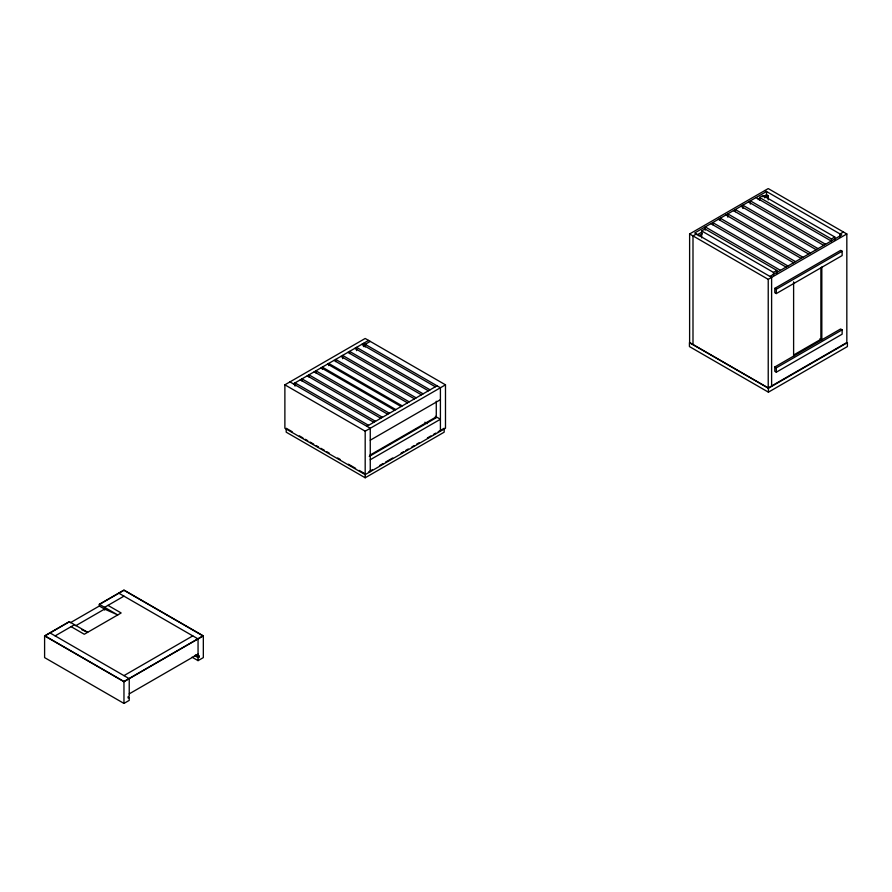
<?xml version="1.0" encoding="UTF-8"?>
<svg xmlns="http://www.w3.org/2000/svg" width="892" height="892" viewBox="0 0 892 892"><rect width="100%" height="100%" fill="white"/><g stroke="black" fill="none" stroke-linecap="round" stroke-linejoin="round"><path stroke-width="1.34" d="M284.882 384.831L365.185 338.469L445.487 384.831L445.487 428.26L365.185 474.622L284.882 428.26L284.882 384.831L365.185 431.193L445.487 384.831M293.345 383.85L368.563 340.421M295.04 384.831L295.598 384.508L293.903 383.527M370.258 341.402L365.185 344.334L365.185 347.044M689.616 233.96L768.224 188.58L846.831 233.96L846.831 342.539L768.224 387.931L689.616 342.539L689.616 233.96L768.224 279.352L846.831 233.96M696.384 233.96L692.995 235.923L692.995 344.502M701.647 237.885L701.647 230.928L705.037 228.965L776.876 270.443L776.876 273.231M759.571 200.265L759.571 197.478L762.961 195.526L834.801 237.004L834.801 239.792M697.087 234.864L701.881 232.098M758.155 199.607L760.542 198.225M762.939 196.842L766.529 194.768L768.224 195.749L768.224 199.897M366.88 426.309L437.024 385.801M698.782 235.834L702.372 233.76M764.634 197.823L768.224 195.749M370.258 440.202L440.414 399.705M49.863 632.841L129.228 678.667L129.228 696.039L128.102 696.685L128.102 697.99L129.228 697.343L129.228 700.376L123.966 703.42L44.6 657.605L44.6 635.884L69.242 621.657L87.661 632.305L81.685 629.641M70.39 622.727L99.324 606.025L99.324 604.285L123.966 590.069L203.331 635.884L203.331 657.605L198.057 660.638L192.048 657.17M69.42 621.769L44.979 635.884L123.966 681.488L202.952 635.884L123.966 590.281L99.514 604.397M55.137 635.884L74.504 624.701M123.966 596.146L104.587 607.329L104.587 610.05M369.689 455.299L436.277 416.865L436.277 401.222M75.709 625.749L104.587 609.069L117.755 614.934L99.324 604.285M369.255 456.425L437.024 417.289L440.414 419.251L370.258 459.748M368.775 471.79L372.365 469.716M379.546 465.568L383.136 463.494M385.534 462.112L392.714 457.975M401.088 453.136L403.485 451.753M405.871 450.371L408.268 448.988M411.859 446.914L414.256 445.532M416.642 444.149L419.039 442.767M427.413 437.939L431.003 435.865M433.4 434.482L435.798 433.099M438.184 431.717L444.171 428.26L444.171 432.174L365.185 477.777L286.198 432.174L286.198 428.26L292.186 431.717M701.647 230.928L773.487 272.406L776.876 270.443M759.571 197.478L831.411 238.956L834.801 237.004M843.453 232.009L840.063 233.96L840.063 237.216M769.919 276.42L841.758 234.942L764.845 190.531M774.802 288.361L840.632 250.362L842.137 251.232L842.137 255.569L776.308 293.568L774.802 292.71L774.802 288.361L776.308 289.231L842.137 251.232M123.966 675.623L192.795 635.884M44.6 635.884L123.966 681.711L203.331 635.884M129.228 693.864L198.057 654.126M194.456 655.52L198.057 657.605L199.184 656.947L199.184 655.642L198.057 656.3L198.057 638.928L118.692 593.102M793.847 354.893L820.885 339.283L820.885 267.767M774.802 366.969L840.632 328.97L842.137 329.839L842.137 334.188L776.308 372.187L774.802 371.317L774.802 366.969L776.308 367.838L842.137 329.839M768.413 388.254L847.4 342.651L847.4 346.564L768.413 392.168L689.427 346.564L689.427 342.651L768.413 388.254L768.413 392.168M756.003 197.589L831.221 241.018M825.579 244.274L750.362 200.845L750.362 204.101M748.477 201.938L823.706 245.367M818.064 248.623L742.835 205.193L742.835 208.449M740.951 206.275L816.18 249.704M810.538 252.96L735.309 209.531L735.309 211.705M733.436 210.624L808.654 254.053M803.012 257.309L727.794 213.879L727.794 217.135M725.91 214.961L801.139 258.39M795.497 261.646L720.268 218.217L720.268 220.391M718.383 219.309L793.612 262.739M787.971 265.994L712.741 222.565L712.741 224.739M710.868 223.647L786.086 267.076M780.444 270.343L705.226 226.903L705.226 230.158M819.938 338.748L820.885 339.283M361.795 344.334L435.329 386.782M430.067 389.826L356.532 347.367L356.532 350.623M354.838 348.348L428.372 390.796M423.109 393.84L349.575 351.392L349.575 353.555M347.88 352.362L421.414 394.822M416.151 397.854L342.617 355.406L342.617 358.662M340.922 356.376L414.457 398.835M435.329 416.319L436.277 416.865M409.194 401.879L335.66 359.42L335.66 361.594M333.965 360.401L407.499 402.85M402.236 405.893L328.702 363.434L328.702 365.608M327.576 364.092L401.099 406.54M424.882 422.228L427.279 423.611M395.836 409.584L322.302 367.136L322.302 369.299M321.176 367.783L394.71 410.231M389.447 413.275L315.913 370.827L315.913 372.99M314.218 371.797L387.752 414.256M382.49 417.289L308.955 374.841L308.955 377.015M307.261 375.822L380.795 418.27M375.532 421.314L301.998 378.855L301.998 381.029M300.303 379.836L373.837 422.284M368.563 425.328L295.04 382.88L295.04 386.136M289.956 381.899L370.258 428.26L370.258 471.69M299.366 435.865L302.957 437.939M305.343 439.321L307.74 440.693M310.137 442.075L313.728 444.149M316.114 445.532L318.511 446.914M320.908 448.297L324.498 450.371M326.885 451.753L329.282 453.136M337.655 457.975L340.053 459.358M348.426 464.186L355.607 468.333M359.197 470.407L363.992 473.173M195.582 654.873L199.184 656.947M107.977 605.378L121.145 612.971L84.283 634.257L71.115 626.652M99.324 606.025L104.587 609.069M831.411 238.956L831.411 241.743M821.822 266.931L821.822 339.83M793.612 281.85L793.612 356.12M776.308 289.231L776.308 293.568M776.308 367.838L776.308 372.187M773.487 272.406L773.487 275.182M771.613 385.98L771.613 277.39L694.69 232.99L766.529 191.512L766.529 194.768M768.224 279.352L768.224 387.931M440.414 431.193L440.414 387.764L363.49 343.353L363.49 346.609M365.185 431.193L365.185 477.777M198.057 657.605L198.057 660.638M123.966 681.711L123.966 703.42"/></g></svg>
